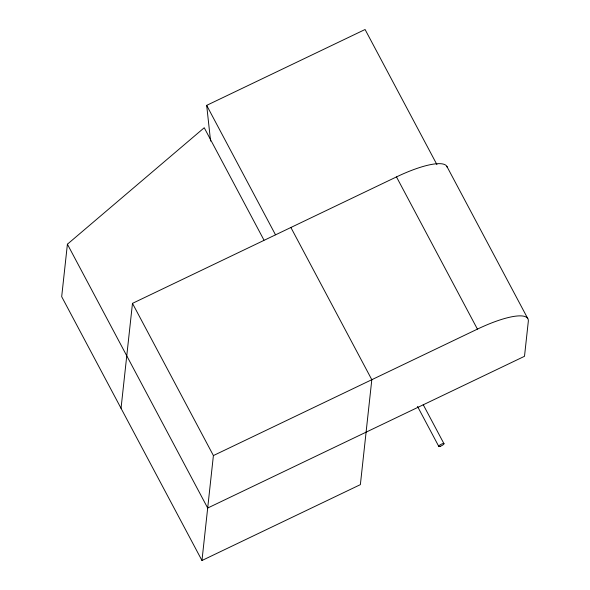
<?xml version="1.0" encoding="UTF-8"?>
<svg xmlns="http://www.w3.org/2000/svg" width="590" height="590" viewBox="0 0 590 590"><rect width="100%" height="100%" fill="white"/><g stroke="black" fill="none" stroke-linecap="round" stroke-linejoin="round"><path stroke-width="0.89" d="M263.959 240.078L204.236 127.75L67.408 244.201L61.685 296.667L201.964 560.5L360.372 484.633L371.811 379.702L290.885 227.489M121.039 408.295L132.477 303.363L396.487 176.912A59.325 14.75 -28 0 1 447.345 167.649M201.964 560.5L213.403 455.569L132.477 303.363M210.586 141.084L206.677 105.367L365.085 29.5L436.925 164.61M213.403 455.569L477.421 329.124A59.325 14.75 -28 0 1 528.316 321.321L524.503 356.301L207.687 508.034L67.408 244.201M446.851 166.358L527.777 318.563M396.487 176.912L477.421 329.124M423.222 404.688L443.997 443.754M417.514 406.399L438.717 446.283M206.677 105.367L275.486 234.783M440.288 446.298A2.965 0.738 -28 0 0 443.982 443.643A2.965 0.738 -28 0 0 439.801 445.111A2.965 0.738 -28 0 0 440.288 446.298"/></g></svg>
